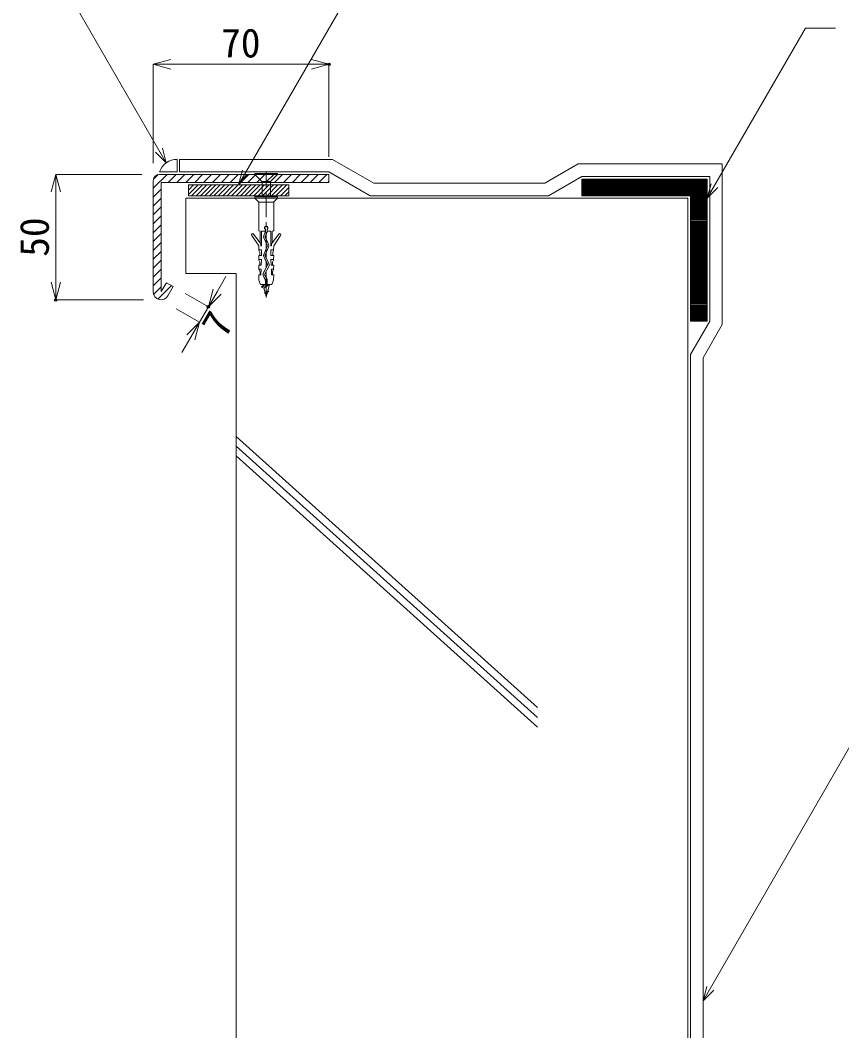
# Model space of a CAD drawing. Units: millimetres, scale not verified. Extents: x -840 to 840, y -594 to 594.
# Drawn here: x -445.3 to -118.1, y -14.6 to 388 of the extents above; entities that cross this region are included whole.
import ezdxf
from ezdxf.enums import TextEntityAlignment as Align

# ---------------------------------------------------------------- set-up
doc = ezdxf.new("R2010")
doc.units = ezdxf.units.MM
doc.header["$LTSCALE"] = 2
doc.header["$PDMODE"] = 32
doc.header["$PDSIZE"] = 1
doc.linetypes.add('CHAIN1', pattern=[8, 5, -1, 1, -1])
for name, color, linetype, lineweight in [('0-0_ハッチング', 4, 'Continuous', 9), ('0-1_実線', 7, 'Continuous', 9), ('0-2_IBｼｰﾄ', 7, 'Continuous', 9), ('0-3_寸法線', 7, 'Continuous', 9), ('0-4_0', 7, 'Continuous', 9), ('0-7_ブチルﾃｰﾌﾟ', 4, 'Continuous', 9), ('0-8_IBリキッド', 7, 'Continuous', 9), ('0-9_部材(ﾋﾞｽ類)', 7, 'Continuous', 9), ('0-A_中心線', 2, 'CHAIN1', 9), ('0-F_部材(積層鋼板)', 4, 'Continuous', 9), ('1-1_躯体', 7, 'Continuous', 9)]:
    doc.layers.add(name, color=color, linetype=linetype, lineweight=lineweight)
doc.layers.add('0-5_Defpoints', color=7, linetype='Continuous')
doc.styles.add('ＭＳ ゴシック', font='')
doc.styles.get('ＭＳ ゴシック').set_extended_font_data('MS Gothic')

# ---------------------------------------------------------------- blocks, each defined once
blk = doc.blocks.new('_Open30')
at = {"layer": '0-4_0'}
blk.add_line((0, 0), (-2, 0), dxfattribs=at)
blk.add_lwpolyline([(-2, 0.5359), (0, 0), (-2, -0.5359)], dxfattribs=at)

msp = doc.modelspace()

# ---------------------------------------------------------------- linework, layer by layer
at = {"layer": '0-0_ハッチング'}
for p, q in [((-171.698, 324.664), (-221.698, 324.664)), ((-171.698, 324.664), (-221.698, 324.664)), ((-171.698, 324.264), (-221.698, 324.264)), ((-171.698, 323.864), (-221.698, 323.864)), ((-171.698, 323.464), (-221.698, 323.464)), ((-171.698, 323.064), (-221.698, 323.064)), ((-171.698, 322.664), (-221.698, 322.664)), ((-171.698, 322.264), (-221.698, 322.264)), ((-171.698, 321.864), (-221.698, 321.864)), ((-171.698, 321.464), (-221.698, 321.464)), ((-171.698, 321.064), (-221.698, 321.064)), ((-171.698, 320.664), (-221.698, 320.664)), ((-171.698, 320.264), (-221.698, 320.264)), ((-171.698, 319.864), (-221.698, 319.864)), ((-171.698, 319.464), (-221.698, 319.464)), ((-171.698, 319.064), (-221.698, 319.064)), ((-171.698, 318.664), (-221.698, 318.664)), ((-171.698, 318.264), (-221.698, 318.264)), ((-171.698, 317.864), (-178.365, 317.864)), ((-171.698, 317.464), (-178.365, 317.464)), ((-171.698, 317.064), (-178.365, 317.064)), ((-171.698, 316.664), (-178.365, 316.664)), ((-171.698, 316.264), (-178.365, 316.264)), ((-171.698, 315.864), (-178.365, 315.864)), ((-171.698, 315.464), (-178.365, 315.464)), ((-171.698, 315.064), (-178.365, 315.064)), ((-171.698, 314.664), (-178.365, 314.664)), ((-171.698, 314.264), (-178.365, 314.264)), ((-171.698, 313.864), (-178.365, 313.864)), ((-171.698, 313.464), (-178.365, 313.464)), ((-171.698, 313.064), (-178.365, 313.064)), ((-171.698, 312.664), (-178.365, 312.664)), ((-171.698, 312.264), (-178.365, 312.264)), ((-171.698, 311.864), (-178.365, 311.864)), ((-171.698, 311.464), (-178.365, 311.464)), ((-171.698, 311.064), (-178.365, 311.064)), ((-171.698, 310.664), (-178.365, 310.664)), ((-171.698, 310.264), (-178.365, 310.264)), ((-171.698, 309.864), (-178.365, 309.864)), ((-171.698, 309.464), (-178.365, 309.464)), ((-171.698, 309.064), (-178.365, 309.064)), ((-171.698, 308.664), (-178.365, 308.664)), ((-171.698, 308.264), (-178.365, 308.264)), ((-171.698, 307.864), (-178.365, 307.864)), ((-171.698, 307.464), (-178.365, 307.464)), ((-171.698, 307.064), (-178.365, 307.064)), ((-171.698, 306.664), (-178.365, 306.664)), ((-171.698, 306.264), (-178.365, 306.264)), ((-171.698, 305.864), (-178.365, 305.864)), ((-171.698, 305.464), (-178.365, 305.464)), ((-171.698, 305.064), (-178.365, 305.064)), ((-171.698, 304.664), (-178.365, 304.664)), ((-171.698, 304.264), (-178.365, 304.264)), ((-171.698, 303.864), (-178.365, 303.864)), ((-171.698, 303.464), (-178.365, 303.464)), ((-171.698, 303.064), (-178.365, 303.064)), ((-171.698, 302.664), (-178.365, 302.664)), ((-171.698, 302.264), (-178.365, 302.264)), ((-171.698, 301.864), (-178.365, 301.864)), ((-171.698, 301.464), (-178.365, 301.464)), ((-171.698, 301.064), (-178.365, 301.064)), ((-171.698, 300.664), (-178.365, 300.664)), ((-171.698, 300.264), (-178.365, 300.264)), ((-171.698, 299.864), (-178.365, 299.864)), ((-171.698, 299.464), (-178.365, 299.464)), ((-171.698, 299.064), (-178.365, 299.064)), ((-171.698, 298.664), (-178.365, 298.664)), ((-171.698, 298.264), (-178.365, 298.264)), ((-171.698, 297.864), (-178.365, 297.864)), ((-171.698, 297.464), (-178.365, 297.464)), ((-171.698, 297.064), (-178.365, 297.064)), ((-171.698, 296.664), (-178.365, 296.664)), ((-171.698, 296.264), (-178.365, 296.264)), ((-171.698, 295.864), (-178.365, 295.864)), ((-171.698, 295.464), (-178.365, 295.464)), ((-171.698, 295.064), (-178.365, 295.064)), ((-171.698, 294.664), (-178.365, 294.664)), ((-171.698, 294.264), (-178.365, 294.264)), ((-171.698, 293.864), (-178.365, 293.864)), ((-171.698, 293.464), (-178.365, 293.464)), ((-171.698, 293.064), (-178.365, 293.064)), ((-171.698, 292.664), (-178.365, 292.664)), ((-171.698, 292.264), (-178.365, 292.264)), ((-171.698, 291.864), (-178.365, 291.864)), ((-171.698, 291.464), (-178.365, 291.464)), ((-171.698, 291.064), (-178.365, 291.064)), ((-171.698, 290.664), (-178.365, 290.664)), ((-171.698, 290.264), (-178.365, 290.264)), ((-171.698, 289.864), (-178.365, 289.864)), ((-171.698, 289.464), (-178.365, 289.464)), ((-171.698, 289.064), (-178.365, 289.064)), ((-171.698, 288.664), (-178.365, 288.664)), ((-171.698, 288.264), (-178.365, 288.264)), ((-171.698, 287.864), (-178.365, 287.864)), ((-171.698, 287.464), (-178.365, 287.464)), ((-171.698, 287.064), (-178.365, 287.064)), ((-171.698, 286.664), (-178.365, 286.664)), ((-171.698, 286.264), (-178.365, 286.264)), ((-171.698, 285.864), (-178.365, 285.864)), ((-171.698, 285.464), (-178.365, 285.464)), ((-171.698, 285.064), (-178.365, 285.064)), ((-171.698, 284.664), (-178.365, 284.664)), ((-171.698, 284.264), (-178.365, 284.264)), ((-171.698, 283.864), (-178.365, 283.864)), ((-171.698, 283.464), (-178.365, 283.464)), ((-171.698, 283.064), (-178.365, 283.064)), ((-171.698, 282.664), (-178.365, 282.664)), ((-171.698, 282.264), (-178.365, 282.264)), ((-171.698, 281.864), (-178.365, 281.864)), ((-171.698, 281.464), (-178.365, 281.464)), ((-171.698, 281.064), (-178.365, 281.064)), ((-171.698, 280.664), (-178.365, 280.664)), ((-171.698, 280.264), (-178.365, 280.264)), ((-171.698, 279.864), (-178.365, 279.864)), ((-171.698, 279.464), (-178.365, 279.464)), ((-171.698, 279.064), (-178.365, 279.064)), ((-171.698, 278.664), (-178.365, 278.664)), ((-171.698, 278.264), (-178.365, 278.264)), ((-171.698, 277.864), (-178.365, 277.864)), ((-171.698, 277.464), (-178.365, 277.464)), ((-171.698, 277.064), (-178.365, 277.064)), ((-171.698, 276.664), (-178.365, 276.664)), ((-171.698, 276.264), (-178.365, 276.264)), ((-171.698, 275.864), (-178.365, 275.864)), ((-171.698, 275.464), (-178.365, 275.464)), ((-171.698, 275.064), (-178.365, 275.064)), ((-171.698, 274.664), (-178.365, 274.664)), ((-171.698, 274.264), (-178.365, 274.264)), ((-171.698, 273.864), (-178.365, 273.864)), ((-171.698, 273.464), (-178.365, 273.464)), ((-171.698, 273.064), (-178.365, 273.064)), ((-171.698, 272.664), (-178.365, 272.664)), ((-171.698, 272.264), (-178.365, 272.264)), ((-171.698, 271.864), (-178.365, 271.864)), ((-171.698, 271.464), (-178.365, 271.464)), ((-171.698, 271.064), (-178.365, 271.064)), ((-171.698, 270.664), (-178.365, 270.664)), ((-171.698, 270.264), (-178.365, 270.264)), ((-171.698, 269.864), (-178.365, 269.864)), ((-171.698, 269.464), (-178.365, 269.464)), ((-171.698, 269.064), (-178.365, 269.064)), ((-171.698, 268.664), (-178.365, 268.664)), ((-171.698, 268.264), (-178.365, 268.264))]:
    msp.add_line(p, q, dxfattribs=at)
for points in [[(-171.698, 318.064), (-221.698, 318.064), (-221.698, 324.731), (-171.698, 324.731)], [(-178.365, 318.064), (-178.365, 268.064), (-171.698, 268.064), (-171.698, 318.064)]]:
    msp.add_lwpolyline(points, close=True, dxfattribs=at)
at = {"layer": '0-1_実線'}
for p, q in [((-366.896, 279.842), (-363.396, 285.905)), ((-379.655, 279.126), (-370.396, 273.78)), ((-383.155, 273.064), (-373.896, 267.718)), ((-373.896, 267.718), (-370.396, 273.78)), ((-377.396, 261.656), (-380.896, 255.594))]:
    msp.add_line(p, q, dxfattribs=at)
for points in [[(-171.698, 318.064), (-221.698, 318.064), (-221.698, 324.731), (-171.698, 324.731)], [(-178.365, 268.064), (-178.365, 318.064), (-171.698, 318.064), (-171.698, 268.064)]]:
    msp.add_lwpolyline(points, close=True, dxfattribs=at)
at = {"layer": '0-2_IBｼｰﾄ'}
for p, q in [((-381.84, 332.564), (-321, 332.564)), ((-381.84, 327.564), (-381.84, 332.564)), ((-321, 332.564), (-304.545, 323.064)), ((-322.34, 327.564), (-381.84, 327.564)), ((-322.34, 327.564), (-305.885, 318.064)), ((-221.698, 325.731), (-234.977, 318.064)), ((-305.885, 318.064), (-234.977, 318.064)), ((-170.698, 268.064), (-178.365, 254.785)), ((-178.365, -260.765), (-178.365, 254.785)), ((-173.365, -258.945), (-173.365, 253.445))]:
    msp.add_line(p, q, dxfattribs=at)
for points in [[(-173.365, 253.445), (-165.698, 266.724), (-165.698, 330.731), (-223.038, 330.731), (-236.317, 323.064), (-304.545, 323.064)], [(-221.698, 325.731), (-170.698, 325.731), (-170.698, 268.064)]]:
    msp.add_lwpolyline(points, dxfattribs=at)
at = {"layer": '0-3_寸法線'}
for p, q in [((-387.141, 331.186), (-433.098, 410.787)), ((-171.698, 317.064), (-132.554, 384.865)), ((-132.554, 384.865), (-120.554, 384.865)), ((-392.34, 331.064), (-392.34, 370.421)), ((-385.34, 370.421), (-329.34, 370.421)), ((-322.34, 333.564), (-322.34, 370.421)), ((-396.84, 326.564), (-431.184, 326.564)), ((-431.184, 319.564), (-431.184, 283.564)), ((-396.217, 276.564), (-431.184, 276.564))]:
    msp.add_line(p, q, dxfattribs=at)
for points in [[(-358.365, 322.397), (-288.427, 443.536), (-276.427, 443.536)], [(-391.383, 335.428), (-387.141, 331.186), (-388.694, 336.981)], [(-354.122, 326.64), (-358.365, 322.397), (-356.812, 328.193)], [(-167.456, 321.307), (-171.698, 317.064), (-170.145, 322.86)], [(-173.365, -2.75), (-106.891, 112.388), (-94.891, 112.388)], [(-169.122, 1.493), (-173.365, -2.75), (-171.812, 3.046)]]:
    msp.add_lwpolyline(points, dxfattribs=at)
at = {"layer": '0-5_Defpoints'}
for p in [(-322.34, 370.421), (-431.184, 276.564), (-370.396, 273.78)]:
    msp.add_point(p, dxfattribs=at)
at = {"layer": '0-7_ブチルﾃｰﾌﾟ'}
for p, q in [((-378.365, 322.057), (-378.024, 322.397)), ((-378.365, 320.289), (-376.257, 322.397)), ((-378.365, 318.522), (-374.489, 322.397)), ((-377.054, 318.064), (-372.721, 322.397)), ((-375.287, 318.064), (-370.953, 322.397)), ((-373.519, 318.064), (-369.186, 322.397)), ((-371.751, 318.064), (-367.418, 322.397)), ((-369.983, 318.064), (-365.65, 322.397)), ((-368.216, 318.064), (-363.882, 322.397)), ((-366.448, 318.064), (-362.115, 322.397)), ((-364.68, 318.064), (-360.347, 322.397)), ((-362.912, 318.064), (-358.579, 322.397)), ((-361.145, 318.064), (-356.811, 322.397)), ((-359.377, 318.064), (-355.043, 322.397)), ((-357.609, 318.064), (-353.276, 322.397)), ((-355.841, 318.064), (-351.508, 322.397)), ((-354.073, 318.064), (-349.74, 322.397)), ((-352.306, 318.064), (-347.972, 322.397)), ((-350.538, 318.064), (-346.205, 322.397)), ((-348.77, 318.064), (-344.437, 322.397)), ((-347.002, 318.064), (-342.669, 322.397)), ((-345.235, 318.064), (-340.901, 322.397)), ((-343.467, 318.064), (-339.134, 322.397)), ((-341.699, 318.064), (-338.365, 321.398)), ((-339.931, 318.064), (-338.365, 319.631))]:
    msp.add_line(p, q, dxfattribs=at)
at = {"layer": '0-7_ブチルﾃｰﾌﾟ', "color": 7}
msp.add_lwpolyline([(-378.365, 318.064), (-338.365, 318.064), (-338.365, 322.397), (-378.365, 322.397)], close=True, dxfattribs=at)
at = {"layer": '0-7_ブチルﾃｰﾌﾟ'}
msp.add_lwpolyline([(-378.365, 318.064), (-338.365, 318.064), (-338.365, 322.397), (-378.365, 322.397)], close=True, dxfattribs=at)
at = {"layer": '0-8_IBリキッド'}
for q in [(-382.84, 332.564), (-389.84, 327.564)]:
    msp.add_line((-382.84, 327.564), q, dxfattribs=at)
msp.add_arc((-382.84, 325.164), 7.4, 90, 161.07536, dxfattribs=at)
at = {"layer": '0-9_部材(ﾋﾞｽ類)'}
for p, q in [((-351.84, 326.564), (-342.84, 326.564)), ((-345.67, 323.734), (-349.01, 323.734)), ((-349.01, 317.666), (-349.01, 323.32)), ((-345.67, 323.32), (-345.67, 317.666)), ((-351.837, 317.064), (-342.842, 317.064)), ((-344.34, 315.549), (-350.34, 315.549)), ((-347.754, 303.535), (-348.323, 302.111)), ((-347.712, 303.55), (-348.292, 302.1)), ((-347.707, 301.865), (-347.136, 303.293)), ((-347.688, 304.637), (-347.688, 303.846)), ((-347.676, 301.853), (-347.096, 303.304)), ((-347.655, 304.656), (-347.655, 303.846)), ((-347.024, 303.846), (-347.024, 304.656)), ((-346.991, 303.846), (-346.991, 304.637)), ((-349.519, 299.061), (-349.717, 299.32)), ((-348.3, 301.244), (-346.952, 298.337)), ((-348.27, 301.258), (-346.922, 298.351)), ((-346.435, 298.582), (-347.703, 301.535)), ((-346.405, 298.596), (-347.672, 301.548)), ((-345.16, 299.061), (-344.962, 299.32)), ((-346.945, 297.878), (-348.313, 294.679)), ((-346.914, 297.865), (-348.283, 294.666)), ((-347.802, 294.459), (-346.432, 297.625)), ((-346.348, 291.057), (-347.796, 294.071)), ((-347.772, 294.446), (-346.401, 297.612)), ((-346.314, 291.064), (-347.766, 294.085)), ((-346.963, 290.166), (-348.511, 287.243)), ((-346.935, 290.149), (-348.481, 287.228)), ((-348.305, 293.8), (-346.926, 290.735)), ((-348.275, 293.813), (-346.896, 290.749)), ((-347.928, 286.95), (-346.342, 289.919)), ((-347.899, 286.935), (-346.312, 289.903)), ((-348.51, 286.093), (-347.785, 284.726)), ((-348.481, 286.109), (-347.755, 284.742)), ((-347.194, 285.058), (-347.922, 286.375)), ((-347.165, 285.074), (-347.893, 286.392)), ((-346.166, 282.666), (-349.177, 281.615)), ((-346.453, 282.666), (-349.177, 281.715)), ((-348.633, 282.666), (-348.547, 282.345)), ((-346.047, 282.666), (-348.256, 281.261)), ((-347.663, 284.368), (-347.696, 284.368)), ((-347.696, 284.368), (-347.676, 282.666)), ((-346.983, 284.368), (-347.016, 284.368)), ((-347.003, 282.666), (-346.983, 284.368)), ((-346.391, 279.889), (-348.031, 279.318)), ((-346.391, 279.789), (-348.031, 279.218)), ((-346.706, 280.204), (-347.798, 279.551)), ((-346.866, 279.607), (-347.672, 279.08))]:
    msp.add_line(p, q, dxfattribs=at)
for points in [[(-349.302, 324.027), (-351.84, 326.564), (-351.84, 326.864), (-342.84, 326.864), (-342.84, 326.564), (-345.377, 324.027)], [(-344.299, 315.608), (-342.842, 317.064), (-342.842, 317.666), (-351.837, 317.666), (-351.837, 317.064), (-350.38, 315.608)], [(-350.322, 315.466), (-350.322, 304.129), (-350.304, 304.129), (-350.233, 304.093), (-350.162, 304.093), (-350.09, 304.058), (-349.882, 304.011)], [(-344.797, 304.011), (-344.589, 304.058), (-344.517, 304.093), (-344.446, 304.093), (-344.375, 304.129), (-344.357, 304.129), (-344.357, 315.466)], [(-353.088, 302.252), (-350.34, 298.055), (-350.251, 296.455), (-349.184, 296.455), (-349.184, 294.233), (-350.34, 294.233), (-350.251, 292.615), (-349.237, 292.615), (-349.308, 290.41), (-350.34, 290.41), (-350.251, 288.793), (-349.38, 288.793), (-349.451, 286.57), (-350.34, 286.57), (-350.232, 284.43), (-349.59, 282.666), (-345.09, 282.666), (-344.447, 284.43), (-344.34, 286.57), (-345.228, 286.57), (-345.3, 288.793), (-344.428, 288.793), (-344.34, 290.41), (-345.371, 290.41), (-345.442, 292.615), (-344.428, 292.615), (-344.34, 294.233), (-345.495, 294.233), (-345.495, 296.455), (-344.428, 296.455), (-344.34, 298.055), (-341.591, 302.252)], [(-349.717, 303.809), (-349.717, 299.32), (-352.365, 302.785)], [(-347.688, 303.917), (-349.184, 303.917), (-349.184, 298.055), (-349.45, 298.055), (-349.45, 298.808)], [(-346.991, 303.917), (-345.495, 303.917), (-345.495, 298.055), (-345.229, 298.055), (-345.229, 298.808)], [(-342.314, 302.785), (-344.962, 299.32), (-344.962, 303.809)], [(-350.251, 296.455), (-350.251, 296.206), (-349.948, 295.441), (-349.913, 294.233)], [(-344.428, 296.455), (-344.428, 296.206), (-344.731, 295.441), (-344.766, 294.233)], [(-349.86, 290.41), (-349.877, 291.619), (-350.251, 292.419), (-350.251, 292.615)], [(-344.82, 290.41), (-344.802, 291.619), (-344.428, 292.419), (-344.428, 292.615)], [(-350.251, 288.793), (-350.251, 288.615), (-349.806, 287.779), (-349.788, 286.57)], [(-344.428, 288.793), (-344.428, 288.615), (-344.873, 287.779), (-344.891, 286.57)], [(-348.125, 282.666), (-348.547, 282.345), (-349.177, 281.715), (-349.177, 281.615), (-348.256, 281.261), (-347.798, 279.551), (-348.031, 279.318), (-348.031, 279.218), (-347.672, 279.08), (-347.34, 277.84), (-346.866, 279.607), (-346.391, 279.789), (-346.391, 279.889), (-346.706, 280.204), (-346.047, 282.666)], [(-347.663, 282.666), (-347.663, 283.643), (-347.016, 283.643), (-347.016, 282.666)]]:
    msp.add_lwpolyline(points, dxfattribs=at)
for centre, radius, start, end in [((-350.01, 323.32), 1, 0, 45), ((-344.67, 323.32), 1, 135, 180), ((-350.522, 315.466), 0.2, 0, 45), ((-344.157, 315.466), 0.2, 135, 180), ((-352.722, 302.513), 0.449, 37.38183, 215.39037), ((-349.924, 303.809), 0.207, 0, 78.37519), ((-347.306, 301.705), 1.095, 158.2146, 204.87271), ((-347.306, 301.705), 1.062, 158.17187, 204.87271), ((-347.34, 305.225), 0.683, 300.64443, 239.35557), ((-347.34, 305.225), 0.65, 298.99242, 241.00758), ((-348.451, 303.846), 0.763, 335.97512, 0), ((-348.451, 303.846), 0.796, 338.19323, 0), ((-348.451, 303.846), 1.427, 337.19074, 0), ((-348.451, 303.846), 1.46, 338.19323, 0), ((-344.755, 303.809), 0.207, 101.62481, 180), ((-341.957, 302.513), 0.449, 324.60963, 142.61817), ((-349.95, 298.808), 0.5, 0, 30.42714), ((-347.306, 301.705), 0.431, 158.20137, 203.23665), ((-347.306, 301.705), 0.398, 158.19323, 203.23665), ((-347.464, 298.1), 0.564, 336.84042, 24.87271), ((-347.464, 298.1), 0.597, 336.84042, 24.87271), ((-347.528, 298.1), 1.194, 336.58818, 23.8287), ((-347.528, 298.1), 1.228, 336.58818, 23.8287), ((-344.729, 298.808), 0.5, 149.57286, 180), ((-347.306, 294.249), 1.095, 156.84042, 204.22194), ((-347.306, 294.249), 1.062, 156.84042, 204.22194), ((-347.377, 294.272), 0.465, 156.27812, 205.66734), ((-347.377, 294.272), 0.431, 156.27812, 205.66734), ((-347.43, 290.482), 0.564, 325.90086, 26.66039), ((-347.43, 290.482), 0.597, 326.07565, 26.59167), ((-347.395, 290.482), 1.194, 331.85925, 28.78795), ((-347.395, 290.482), 1.228, 331.85949, 28.27499), ((-347.426, 286.669), 1.228, 152.09899, 207.95156), ((-347.426, 286.669), 1.194, 152.09899, 207.95156), ((-347.402, 286.669), 0.597, 151.87656, 209.41932), ((-347.402, 286.669), 0.564, 151.87656, 209.43109), ((-348.459, 284.368), 0.763, 0, 27.95156), ((-348.459, 284.368), 0.796, 0, 27.95156), ((-348.443, 284.368), 1.427, 0, 28.91197), ((-348.443, 284.368), 1.46, 0, 28.91198)]:
    msp.add_arc(centre, radius, start, end, dxfattribs=at)
at = {"layer": '0-A_中心線'}
msp.add_line((-347.34, 277.496), (-347.34, 327.564), dxfattribs=at)
at = {"layer": '0-F_部材(積層鋼板)'}
for p, q in [((-392.34, 321.026), (-386.801, 326.564)), ((-392.266, 324.635), (-390.41, 326.491)), ((-386.433, 323.397), (-383.266, 326.564)), ((-382.897, 323.397), (-379.73, 326.564)), ((-379.362, 323.397), (-376.195, 326.564)), ((-375.826, 323.397), (-372.659, 326.564)), ((-372.29, 323.397), (-369.124, 326.564)), ((-368.755, 323.397), (-365.588, 326.564)), ((-365.219, 323.397), (-362.053, 326.564)), ((-361.684, 323.397), (-358.517, 326.564)), ((-358.148, 323.397), (-354.982, 326.564)), ((-354.613, 323.397), (-351.446, 326.564)), ((-351.077, 323.397), (-347.911, 326.564)), ((-344.006, 323.397), (-340.84, 326.564)), ((-340.471, 323.397), (-337.304, 326.564)), ((-336.935, 323.397), (-333.768, 326.564)), ((-333.4, 323.397), (-330.233, 326.564)), ((-329.864, 323.397), (-326.697, 326.564)), ((-326.329, 323.397), (-323.162, 326.564)), ((-392.34, 324.064), (-392.34, 279.686)), ((-389.173, 279.888), (-389.173, 323.387)), ((-322.793, 323.397), (-322.34, 323.851)), ((-392.34, 317.491), (-389.173, 320.657)), ((-392.34, 313.955), (-389.173, 317.122)), ((-392.34, 310.42), (-389.173, 313.586)), ((-392.34, 306.884), (-389.173, 310.051)), ((-392.34, 303.348), (-389.173, 306.515)), ((-392.34, 299.813), (-389.173, 302.98)), ((-392.34, 296.277), (-389.173, 299.444)), ((-392.34, 292.742), (-389.173, 295.908)), ((-392.34, 289.206), (-389.173, 292.373)), ((-392.34, 285.671), (-389.173, 288.837)), ((-392.34, 282.135), (-389.173, 285.302)), ((-390.542, 276.862), (-385.122, 282.282)), ((-392.184, 278.755), (-389.173, 281.766))]:
    msp.add_line(p, q, dxfattribs=at)
at = {"layer": '0-F_部材(積層鋼板)', "color": 7}
for p, q in [((-322.34, 326.564), (-389.84, 326.564)), ((-392.34, 324.064), (-392.34, 279.686)), ((-389.173, 279.888), (-389.173, 323.387))]:
    msp.add_line(p, q, dxfattribs=at)
at = {"layer": '0-F_部材(積層鋼板)'}
for points in [[(-389.163, 323.397), (-347.34, 323.397), (-347.34, 326.564), (-389.84, 326.564)], [(-347.542, 323.397), (-347.34, 323.6), (-344.375, 326.564)], [(-386.513, 278.125), (-384.365, 281.845), (-387.107, 283.428), (-389.154, 279.883)]]:
    msp.add_lwpolyline(points, dxfattribs=at)
at = {"layer": '0-F_部材(積層鋼板)', "color": 7}
for points in [[(-389.163, 323.397), (-322.34, 323.397), (-322.34, 326.564)], [(-386.513, 278.125), (-384.365, 281.845), (-387.107, 283.428), (-389.154, 279.883)]]:
    msp.add_lwpolyline(points, dxfattribs=at)
at = {"layer": '0-F_部材(積層鋼板)'}
msp.add_lwpolyline([(-322.34, 326.564), (-347.34, 326.564), (-347.34, 323.397), (-322.34, 323.397)], close=True, dxfattribs=at)
for centre, radius, start, end in [((-389.84, 324.064), 2.5, 90, 180), ((-389.163, 323.387), 0.01, 90, 180), ((-389.217, 279.686), 3.123, 180, 330), ((-389.163, 279.888), 0.01, 180, 330)]:
    msp.add_arc(centre, radius, start, end, dxfattribs=at)
at = {"layer": '0-F_部材(積層鋼板)', "color": 7}
for centre, radius, start, end in [((-389.84, 324.064), 2.5, 90, 180), ((-389.163, 323.387), 0.01, 90, 180), ((-389.217, 279.686), 3.123, 180, 330), ((-389.163, 279.888), 0.01, 180, 330)]:
    msp.add_arc(centre, radius, start, end, dxfattribs=at)
at = {"layer": '1-1_躯体'}
for p, q in [((-379.365, 317.064), (-179.365, 317.064)), ((-179.365, -282.936), (-179.365, 317.064)), ((-379.365, 287.064), (-359.365, 287.064)), ((-359.365, -282.936), (-359.365, 287.064)), ((-359.365, 222.176), (-239.299, 114.149)), ((-359.299, 218.268), (-239.299, 110.191)), ((-359.341, 214.448), (-239.299, 106.398))]:
    msp.add_line(p, q, dxfattribs=at)
msp.add_lwpolyline([(-379.365, 287.064), (-379.365, 317.064), (-379.365, 287.064)], dxfattribs=at)

# ---------------------------------------------------------------- block references
at = {"layer": '0-1_実線', "xscale": 3.5, "yscale": 3.5}
for p, rotation in [((-370.396, 273.78), 240), ((-373.896, 267.718), 60)]:
    msp.add_blockref('_Open30', p, dxfattribs=dict(at, rotation=rotation))
at = {"layer": '0-3_寸法線', "xscale": 3.5, "yscale": 3.5}
for p, rotation in [((-392.34, 370.421), 180), ((-431.184, 326.564), 90), ((-431.184, 276.564), 270)]:
    msp.add_blockref('_Open30', p, dxfattribs=dict(at, rotation=rotation))
msp.add_blockref('_Open30', (-322.34, 370.421), dxfattribs=at)

# ---------------------------------------------------------------- texts
at = {"layer": '0-1_実線', "style": 'ＭＳ ゴシック'}
msp.add_text('7', height=11.54, rotation=60, dxfattribs=at).set_placement((-360.797, 258.962), align=Align.BOTTOM_LEFT)
at = {"layer": '0-3_寸法線', "style": 'ＭＳ ゴシック'}
msp.add_text('70', height=11.54, dxfattribs=at).set_placement((-365.32, 369.703), align=Align.BOTTOM_LEFT)
msp.add_text('50', height=11.54, rotation=90, dxfattribs=at).set_placement((-430.465, 293.734), align=Align.BOTTOM_LEFT)

doc.saveas('drawing.dxf')
